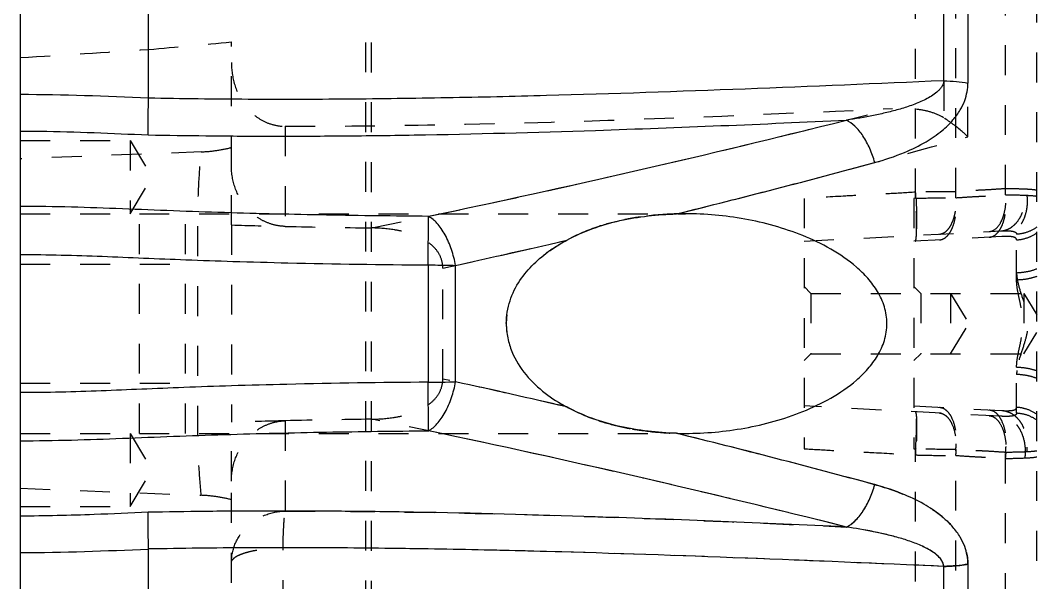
# Model space of a CAD drawing. Header units: millimetres. Extents: x 97 to 1722, y -6063 to 1553.
# Drawn here: x 689.9 to 745.4, y 63.2 to 93.9 of the extents above; entities that cross this region are included whole.
import ezdxf

# ---------------------------------------------------------------- set-up
doc = ezdxf.new("R2010")
doc.units = ezdxf.units.MM
doc.header["$LTSCALE"] = 16.335
doc.linetypes.add('HIDDEN', pattern=[0.2, 0.1, -0.1])
doc.layers.get('0').update_dxf_attribs({"linetype": 'CONTINUOUS'})
doc.layers.add('DEFAULT_2', color=8, linetype='HIDDEN')

msp = doc.modelspace()

# ---------------------------------------------------------------- linework, layer by layer
at = {"color": 7, "linetype": 'Continuous'}
for p, q in [((689.864, 136.307), (689.864, 18.307)), ((696.864, 89.625), (696.864, 121.108)), ((740.289, 90.572), (740.289, 118.046)), ((741.606, 117.669), (741.606, 90.449)), ((726.185, 83.307), (725.693, 83.3)), ((712.132, 80.509), (712.151, 83.166)), ((718.716, 81.632), (719.7, 81.861)), ((712.133, 80.509), (712.133, 74.105)), ((713.633, 74.125), (713.633, 80.488)), ((712.151, 71.447), (712.132, 74.105)), ((725.693, 71.314), (726.185, 71.307)), ((696.864, 33.506), (696.864, 64.989)), ((740.289, 36.568), (740.289, 64.042)), ((741.606, 64.165), (741.606, 36.945))]:
    msp.add_line(p, q, dxfattribs=at)
for centre, radius, start, end in [((586.08, 682.985), 612.924, 281.869775, 284.058952), ((607.95, 560.089), 491.113, 283.87188, 285.17518), ((617.889, 517.912), 447.779, 282.34627, 283.01297), ((712.219, 122.022), 47.917, 269.8958, 271.6897), ((617.366, -365.633), 450.172, 76.86059, 77.65229), ((586.081, -528.365), 612.918, 75.941039, 78.130237), ((607.96, -405.507), 491.14, 74.82455, 76.13067)]:
    msp.add_arc(centre, radius, start, end, dxfattribs=at)
for points, knots in [([(740.289, 90.572), (736.674, 90.416), (729.443, 90.107), (720.4, 89.795), (713.162, 89.629), (707.73, 89.556), (703.203, 89.547), (699.581, 89.576), (697.77, 89.605), (696.864, 89.621)], [0, 0, 0, 0, 0.249881, 0.499824, 0.624829, 0.749858, 0.874914, 0.937453, 1, 1, 1, 1]), ([(740.289, 90.572), (740.294, 90.51), (740.27, 90.414), (740.212, 90.304), (740.145, 90.198), (740.049, 90.077), (739.873, 89.907), (739.622, 89.73), (739.191, 89.49), (738.618, 89.252), (737.91, 89.022), (737.186, 88.832), (736.209, 88.617), (735.468, 88.494), (734.972, 88.42)], [0, 0, 0, 0, 0.031211, 0.047237, 0.063057, 0.093911, 0.124435, 0.185994, 0.247802, 0.37206, 0.496959, 0.622301, 0.747959, 1, 1, 1, 1]), ([(740.289, 90.572), (740.521, 90.567), (740.962, 90.543), (741.4, 90.486), (741.606, 90.449)], [0, 0, 0, 0, 0.52474, 1, 1, 1, 1]), ([(736.509, 86.102), (737.067, 86.253), (738.034, 86.574), (739.268, 87.177), (740.154, 87.783), (740.775, 88.376), (741.186, 88.936), (741.44, 89.462), (741.579, 89.962), (741.606, 90.29), (741.606, 90.449)], [0, 0, 0, 0, 0.24219, 0.425463, 0.573688, 0.6899, 0.78371, 0.862884, 0.933408, 1, 1, 1, 1]), ([(696.845, 87.616), (696.842, 87.722), (696.84, 87.94), (696.841, 88.29), (696.844, 88.687), (696.854, 89.138), (696.864, 89.455), (696.864, 89.621)], [0, 0, 0, 0, 0.159338, 0.325053, 0.524666, 0.75212, 1, 1, 1, 1]), ([(696.845, 87.616), (697.897, 87.597), (700.083, 87.563), (703.527, 87.543), (707.317, 87.555), (713.275, 87.629), (722.542, 87.875), (730.407, 88.21), (734.972, 88.42)], [0, 0, 0, 0, 0.082719, 0.171953, 0.270925, 0.380796, 0.640629, 1, 1, 1, 1]), ([(736.52, 86.105), (736.449, 86.365), (736.273, 86.869), (735.912, 87.546), (735.482, 88.081), (735.141, 88.338), (734.972, 88.42)], [0, 0, 0, 0, 0.282994, 0.558983, 0.802742, 1, 1, 1, 1]), ([(689.864, 87.823), (690.221, 87.823), (692.549, 87.807), (694.876, 87.702), (696.845, 87.616)], [0, 0, 0, 0, 0.153171, 1, 1, 1, 1]), ([(712.151, 83.166), (710.293, 83.179), (707.507, 83.212), (703.792, 83.29), (701.006, 83.366), (698.221, 83.461), (695.436, 83.577), (692.651, 83.677), (690.793, 83.708), (689.864, 83.708)], [0, 0, 0, 0, 0.25, 0.375001, 0.500001, 0.625001, 0.750002, 0.875002, 1, 1, 1, 1]), ([(719.7, 81.861), (720.158, 82.106), (721.107, 82.531), (722.604, 82.96), (724.139, 83.212), (725.175, 83.286), (725.693, 83.3)], [0, 0, 0, 0, 0.250732, 0.499764, 0.749749, 1, 1, 1, 1]), ([(737.185, 77.307), (737.185, 77.617), (737.089, 78.234), (736.704, 79.07), (736.166, 79.792), (735.332, 80.606), (734.145, 81.414), (732.616, 82.139), (731.036, 82.671), (729.429, 83.039), (727.809, 83.258), (726.724, 83.307), (726.184, 83.307)], [0, 0, 0, 0, 0.068442, 0.135736, 0.201589, 0.266209, 0.392643, 0.516734, 0.639176, 0.760366, 0.880564, 1, 1, 1, 1]), ([(713.632, 80.488), (713.58, 80.78), (713.433, 81.352), (713.148, 82.021), (712.858, 82.491), (712.576, 82.851), (712.327, 83.069), (712.151, 83.166)], [0, 0, 0, 0, 0.282567, 0.562509, 0.691234, 0.808128, 1, 1, 1, 1]), ([(718.792, 81.303), (718.865, 81.354), (719.159, 81.554), (719.465, 81.735), (719.7, 81.861)], [0, 0, 0, 0, 0.25148, 1, 1, 1, 1]), ([(689.864, 81.081), (691.356, 81.08), (693.601, 81.016), (696.613, 80.888), (698.991, 80.789), (701.618, 80.7), (706.028, 80.58), (709.581, 80.528), (712.133, 80.509)], [0, 0, 0, 0, 0.200948, 0.302317, 0.406, 0.521466, 0.656343, 1, 1, 1, 1]), ([(716.401, 77.307), (716.401, 77.729), (716.542, 78.567), (717.101, 79.674), (717.873, 80.586), (718.478, 81.082), (718.792, 81.303)], [0, 0, 0, 0, 0.262347, 0.516652, 0.761764, 1, 1, 1, 1]), ([(712.132, 80.509), (712.262, 80.509), (712.762, 80.508), (713.262, 80.5), (713.632, 80.488)], [0, 0, 0, 0, 0.259779, 1, 1, 1, 1]), ([(716.401, 77.307), (716.401, 77.044), (716.455, 76.521), (716.757, 75.541), (717.425, 74.475), (718.486, 73.482), (719.288, 72.973), (719.7, 72.753)], [0, 0, 0, 0, 0.133713, 0.265453, 0.519156, 0.762773, 1, 1, 1, 1]), ([(726.184, 71.307), (726.724, 71.307), (727.809, 71.356), (729.429, 71.575), (731.036, 71.942), (732.616, 72.474), (734.145, 73.199), (735.332, 74.008), (736.166, 74.822), (736.704, 75.543), (737.089, 76.38), (737.185, 76.997), (737.185, 77.307)], [0, 0, 0, 0, 0.119436, 0.239633, 0.360823, 0.483266, 0.607357, 0.733791, 0.798411, 0.864264, 0.931558, 1, 1, 1, 1]), ([(712.133, 74.105), (709.562, 74.085), (705.98, 74.033), (701.533, 73.912), (698.889, 73.821), (696.519, 73.722), (694.278, 73.627), (692.069, 73.553), (690.598, 73.535), (689.864, 73.534)], [0, 0, 0, 0, 0.346144, 0.482377, 0.599163, 0.702394, 0.801868, 0.901227, 1, 1, 1, 1]), ([(712.151, 71.447), (712.327, 71.545), (712.576, 71.763), (712.858, 72.123), (713.148, 72.592), (713.433, 73.261), (713.58, 73.834), (713.632, 74.125)], [0, 0, 0, 0, 0.191871, 0.308766, 0.43749, 0.717433, 1, 1, 1, 1]), ([(725.693, 71.314), (725.174, 71.328), (724.139, 71.402), (722.604, 71.655), (721.106, 72.082), (720.158, 72.508), (719.7, 72.753)], [0, 0, 0, 0, 0.250327, 0.500325, 0.749335, 1, 1, 1, 1]), ([(689.864, 70.906), (690.793, 70.908), (692.651, 70.938), (695.436, 71.036), (698.221, 71.153), (701.006, 71.248), (703.792, 71.324), (707.507, 71.401), (710.293, 71.434), (712.151, 71.447)], [0, 0, 0, 0, 0.125, 0.250004, 0.375003, 0.500002, 0.625002, 0.750001, 1, 1, 1, 1]), ([(734.972, 66.194), (735.141, 66.276), (735.482, 66.532), (735.912, 67.068), (736.273, 67.745), (736.449, 68.249), (736.52, 68.509)], [0, 0, 0, 0, 0.197258, 0.441017, 0.717006, 1, 1, 1, 1]), ([(741.606, 64.165), (741.606, 64.324), (741.579, 64.652), (741.44, 65.152), (741.186, 65.679), (740.774, 66.238), (740.156, 66.829), (739.274, 67.433), (738.048, 68.034), (737.084, 68.356), (736.529, 68.507)], [0, 0, 0, 0, 0.06679, 0.137537, 0.216974, 0.311124, 0.427805, 0.574623, 0.758256, 1, 1, 1, 1]), ([(696.845, 66.998), (695.863, 66.955), (693.537, 66.851), (691.209, 66.791), (689.864, 66.791)], [0, 0, 0, 0, 0.42248, 1, 1, 1, 1]), ([(696.864, 64.993), (696.864, 65.211), (696.845, 65.701), (696.841, 66.37), (696.839, 66.82), (696.845, 66.998)], [0, 0, 0, 0, 0.326391, 0.734227, 1, 1, 1, 1]), ([(734.972, 66.194), (730.4, 66.404), (722.522, 66.74), (713.241, 66.985), (707.276, 67.059), (703.483, 67.071), (700.052, 67.051), (697.881, 67.016), (696.845, 66.998)], [0, 0, 0, 0, 0.359969, 0.62017, 0.730168, 0.829227, 0.918511, 1, 1, 1, 1]), ([(740.289, 64.042), (740.286, 64.165), (740.178, 64.404), (739.923, 64.67), (739.622, 64.884), (739.299, 65.063), (738.963, 65.218), (738.501, 65.4), (737.909, 65.591), (737.186, 65.782), (736.209, 65.997), (735.468, 66.121), (734.972, 66.194)], [0, 0, 0, 0, 0.062138, 0.123651, 0.185254, 0.247137, 0.309245, 0.371538, 0.496544, 0.621989, 0.747757, 1, 1, 1, 1]), ([(740.289, 64.042), (736.674, 64.198), (729.443, 64.507), (720.4, 64.819), (713.162, 64.985), (707.73, 65.058), (703.203, 65.066), (699.581, 65.038), (697.77, 65.009), (696.864, 64.993)], [0, 0, 0, 0, 0.249881, 0.499824, 0.624829, 0.749858, 0.874914, 0.937453, 1, 1, 1, 1]), ([(741.606, 64.165), (741.4, 64.128), (740.962, 64.071), (740.521, 64.046), (740.289, 64.042)], [0, 0, 0, 0, 0.47526, 1, 1, 1, 1])]:
    msp.add_open_spline(points, degree=3, knots=knots, dxfattribs=at)
for points in [[(696.864, 89.625), (694.532, 89.721), (692.198, 89.817), (689.864, 89.817)], [(689.864, 64.797), (692.198, 64.797), (694.532, 64.893), (696.864, 64.989)]]:
    msp.add_open_spline(points, degree=3, dxfattribs=at)
at = {"layer": 'DEFAULT_2', "color": 8, "linetype": 'HIDDEN'}
for p, q in [((708.711, 118.807), (708.711, 35.807)), ((709.017, 118.798), (709.017, 35.816)), ((745.364, 41.481), (745.364, 113.133)), ((738.754, 84.149), (738.754, 107.728)), ((740.948, 84.182), (740.948, 107.125)), ((743.664, 84.345), (743.664, 105.637)), ((701.391, 85.918), (701.391, 92.695)), ((740.289, 90.572), (740.289, 88.547)), ((741.606, 87.517), (741.606, 90.449)), ((704.328, 88.085), (704.328, 82.617)), ((689.864, 87.307), (695.864, 87.307)), ((695.864, 87.307), (695.864, 83.307)), ((695.864, 87.307), (697.066, 85.307)), ((699.746, 86.689), (689.864, 86.307)), ((695.864, 83.307), (697.066, 85.307)), ((732.664, 84.145), (732.664, 70.469)), ((738.754, 84.152), (738.664, 84.147)), ((738.664, 84.147), (738.664, 70.466)), ((689.864, 83.307), (695.864, 83.307)), ((696.364, 83.307), (726.184, 83.307)), ((696.364, 71.307), (696.364, 83.306)), ((698.891, 71.307), (698.891, 83.307)), ((701.391, 82.695), (701.391, 71.919)), ((732.664, 81.807), (743.409, 82.37)), ((744.269, 79.684), (744.269, 82.189)), ((743.468, 82.059), (738.664, 81.807)), ((689.864, 80.557), (698.891, 80.557)), ((712.937, 74.277), (712.937, 80.337)), ((732.664, 79.332), (733.039, 78.957)), ((733.039, 78.957), (744.664, 78.957)), ((733.039, 78.957), (733.039, 75.657)), ((738.664, 79.332), (739.039, 78.957)), ((739.039, 78.957), (739.039, 75.657)), ((740.664, 78.957), (740.664, 75.657)), ((740.664, 78.957), (741.656, 77.307)), ((744.664, 78.957), (745.364, 77.792)), ((744.664, 78.957), (744.664, 75.657)), ((740.664, 75.657), (741.656, 77.307)), ((744.664, 75.657), (745.364, 76.822)), ((732.664, 75.282), (733.039, 75.657)), ((733.039, 75.657), (744.664, 75.657)), ((738.664, 75.282), (739.039, 75.657)), ((744.269, 72.425), (744.269, 74.93)), ((689.864, 74.057), (698.891, 74.057)), ((743.409, 72.244), (732.664, 72.807)), ((738.664, 72.807), (743.468, 72.555)), ((704.328, 71.997), (704.328, 67.065)), ((689.864, 71.307), (695.864, 71.307)), ((695.864, 71.307), (695.864, 67.307)), ((695.864, 71.307), (697.066, 69.307)), ((696.364, 71.307), (726.184, 71.307)), ((738.664, 70.466), (738.754, 70.462)), ((738.754, 46.886), (738.754, 70.464)), ((740.948, 47.489), (740.948, 70.432)), ((743.664, 48.977), (743.664, 70.269)), ((695.864, 67.307), (697.066, 69.307)), ((689.864, 68.307), (699.746, 67.925)), ((701.391, 63.152), (701.391, 68.695)), ((689.864, 67.307), (695.864, 67.307)), ((704.208, 61.66), (704.208, 65.061))]:
    msp.add_line(p, q, dxfattribs=at)
for centre, radius, start, end in [((610.759, 549.177), 479.845, 283.8584, 285.82418), ((711.357, 82.695), 27.455, 2.9807, 3.7357), ((726.154, 66.124), 17.183, 91.5385, 98.1911), ((725.903, 67.979), 15.31, 98.2488, 99.8778), ((713.972, 502.097), 419.592, 268.28175, 268.68297), ((715.057, 549.261), 466.768, 268.68282, 269.26399), ((724.856, 72.256), 10.901, 108.1839, 118.228), ((725.036, 71.734), 11.454, 107.5488, 108.2278), ((617.745, 518.58), 448.462, 282.255, 283.14077), ((723.187, 75.065), 7.631, 125.1648, 128.2822), ((723.422, 74.737), 8.034, 124.4355, 125.1837), ((723.483, 74.648), 8.142, 124.2031, 124.4367), ((720.293, 77.306), 3.893, 172.9813, 187.0632), ((618.197, -361.96), 446.407, 76.85727, 77.74708), ((724.08, 80.942), 9.287, 240.1542, 241.854), ((724.917, 82.502), 11.057, 241.8448, 251.75), ((713.972, -347.489), 419.597, 91.31704, 91.71824), ((715.057, -394.648), 466.768, 90.73601, 91.31718), ((724.991, 82.713), 11.28, 251.7269, 252.4135), ((725.951, 86.929), 15.608, 260.1335, 261.734), ((607.604, -406.813), 492.494, 74.82666, 76.12638), ((711.354, 71.919), 27.458, 356.2642, 357.0192), ((737.082, 70.887), 3.893, 353.2831, 357.7908), ((739.812, 70.744), 3.881, 352.9722, 357.7958), ((742.154, 70.621), 2.695, 353.0811, 358.6517), ((737.092, 70.572), 3.885, 353.0598, 357.7942), ((739.825, 70.429), 3.871, 352.736, 357.8002), ((741.995, 70.315), 2.759, 352.7212, 358.5747)]:
    msp.add_arc(centre, radius, start, end, dxfattribs=at)
msp.add_ellipse((147.955, 77.307), major_axis=(868.191, 42.77), ratio=0.017881, start_param=-0.897594, end_param=-0.887231, dxfattribs=at)
for points in [[(696.864, 92.282), (698.373, 92.419), (699.882, 92.557), (701.391, 92.695)], [(701.391, 82.694), (701.39, 83.769), (701.392, 84.844), (701.391, 85.919)], [(701.391, 68.695), (701.392, 69.77), (701.39, 70.845), (701.391, 71.919)]]:
    msp.add_open_spline(points, degree=3, dxfattribs=at)
for points, knots in [([(701.391, 91.576), (701.391, 91.166), (701.507, 90.332), (701.974, 89.376), (702.548, 88.75), (703.077, 88.378), (703.682, 88.14), (704.113, 88.085), (704.328, 88.085)], [0, 0, 0, 0, 0.243807, 0.491849, 0.618013, 0.745033, 0.872521, 1, 1, 1, 1]), ([(704.328, 88.085), (707.094, 88.087), (718.154, 88.207), (729.206, 88.673), (737.491, 89.054)], [0, 0, 0, 0, 0.250099, 1, 1, 1, 1]), ([(709.062, 82.532), (714.311, 83.592), (723.81, 85.678), (733.258, 87.979), (737.491, 89.054)], [0, 0, 0, 0, 0.550809, 1, 1, 1, 1]), ([(740.289, 88.547), (740.087, 88.676), (739.639, 88.866), (738.697, 89.062), (737.97, 89.076), (737.491, 89.054)], [0, 0, 0, 0, 0.249664, 0.500109, 1, 1, 1, 1]), ([(741.606, 87.517), (741.506, 87.611), (741.092, 87.985), (740.644, 88.321), (740.289, 88.547)], [0, 0, 0, 0, 0.246474, 1, 1, 1, 1]), ([(699.746, 67.925), (699.687, 68.496), (699.608, 69.566), (699.565, 70.837), (699.557, 71.679), (699.558, 72.449), (699.557, 74.075), (699.557, 77.427), (699.558, 80.771), (699.557, 83.557), (699.608, 85.046), (699.687, 86.117), (699.746, 86.689)], [0, 0, 0, 0, 0.09179, 0.171281, 0.203181, 0.226405, 0.294215, 0.462966, 0.762012, 0.828502, 0.908157, 1, 1, 1, 1]), ([(699.746, 86.689), (700.032, 86.7), (700.586, 86.752), (701.131, 86.861), (701.391, 86.929)], [0, 0, 0, 0, 0.516827, 1, 1, 1, 1]), ([(704.328, 82.617), (704.124, 82.621), (703.716, 82.677), (703.139, 82.892), (702.621, 83.225), (702.036, 83.795), (701.527, 84.698), (701.391, 85.514), (701.391, 85.919)], [0, 0, 0, 0, 0.125469, 0.250963, 0.376298, 0.501554, 0.750774, 1, 1, 1, 1]), ([(738.754, 84.484), (738.246, 84.455), (737.358, 84.401), (736.09, 84.332), (734.567, 84.257), (733.425, 84.187), (732.664, 84.144)], [0, 0, 0, 0, 0.249993, 0.437496, 0.625006, 1, 1, 1, 1]), ([(740.948, 84.511), (740.776, 84.513), (740.045, 84.513), (739.313, 84.5), (738.754, 84.484)], [0, 0, 0, 0, 0.234884, 1, 1, 1, 1]), ([(740.053, 82.194), (740.126, 82.198), (740.281, 82.241), (740.485, 82.396), (740.659, 82.628), (740.801, 82.926), (740.905, 83.279), (740.989, 83.812), (740.982, 84.232), (740.948, 84.511)], [0, 0, 0, 0, 0.081984, 0.173246, 0.279228, 0.401492, 0.538595, 0.687158, 1, 1, 1, 1]), ([(743.664, 84.675), (743.438, 84.661), (743.042, 84.633), (742.476, 84.6), (741.797, 84.569), (741.288, 84.532), (740.948, 84.511)], [0, 0, 0, 0, 0.249906, 0.437454, 0.625076, 1, 1, 1, 1]), ([(743.053, 82.432), (743.181, 82.514), (743.344, 82.71), (743.496, 83.019), (743.628, 83.416), (743.711, 83.976), (743.694, 84.439), (743.664, 84.675)], [0, 0, 0, 0, 0.188579, 0.302254, 0.427865, 0.705804, 1, 1, 1, 1]), ([(743.409, 82.37), (743.503, 82.375), (743.698, 82.412), (743.981, 82.551), (744.242, 82.78), (744.465, 83.087), (744.628, 83.454), (744.76, 83.976), (744.765, 84.386), (744.732, 84.648)], [0, 0, 0, 0, 0.09596, 0.201654, 0.319531, 0.448838, 0.587148, 0.729237, 1, 1, 1, 1]), ([(744.732, 84.648), (744.65, 84.652), (744.294, 84.665), (743.938, 84.672), (743.664, 84.675)], [0, 0, 0, 0, 0.22961, 1, 1, 1, 1]), ([(745.364, 84.591), (745.317, 84.599), (745.107, 84.627), (744.895, 84.641), (744.732, 84.648)], [0, 0, 0, 0, 0.227227, 1, 1, 1, 1]), ([(738.736, 81.811), (738.743, 81.811), (738.756, 81.829), (738.766, 81.866), (738.778, 81.926), (738.792, 82.047), (738.803, 82.25), (738.809, 82.546), (738.807, 82.901), (738.797, 83.299), (738.779, 83.721), (738.763, 84.008), (738.754, 84.152)], [0, 0, 0, 0, 0.008252, 0.024588, 0.050174, 0.085022, 0.181069, 0.308637, 0.461881, 0.633576, 0.815931, 1, 1, 1, 1]), ([(738.775, 84.122), (738.781, 83.993), (738.793, 83.739), (738.804, 83.37), (738.809, 83.029), (738.808, 82.731), (738.8, 82.485), (738.788, 82.303), (738.77, 82.191), (738.754, 82.14), (738.742, 82.125), (738.736, 82.125)], [0, 0, 0, 0, 0.193486, 0.379793, 0.551274, 0.701693, 0.825435, 0.917821, 0.975729, 0.99157, 1, 1, 1, 1]), ([(738.754, 84.152), (738.945, 84.158), (739.676, 84.177), (740.408, 84.185), (740.948, 84.182)], [0, 0, 0, 0, 0.261707, 1, 1, 1, 1]), ([(740.053, 81.88), (740.126, 81.884), (740.28, 81.926), (740.483, 82.08), (740.656, 82.31), (740.797, 82.606), (740.901, 82.957), (740.986, 83.487), (740.981, 83.904), (740.948, 84.182)], [0, 0, 0, 0, 0.081964, 0.17318, 0.279079, 0.401243, 0.538264, 0.686812, 1, 1, 1, 1]), ([(740.948, 84.182), (741.175, 84.196), (741.57, 84.224), (742.136, 84.256), (742.816, 84.287), (743.325, 84.324), (743.664, 84.345)], [0, 0, 0, 0, 0.249937, 0.43746, 0.625076, 1, 1, 1, 1]), ([(742.769, 82.022), (742.842, 82.026), (742.998, 82.069), (743.202, 82.224), (743.376, 82.457), (743.518, 82.756), (743.622, 83.11), (743.705, 83.645), (743.699, 84.065), (743.664, 84.345)], [0, 0, 0, 0, 0.081997, 0.173282, 0.2793, 0.401606, 0.538739, 0.687305, 1, 1, 1, 1]), ([(744.829, 84.317), (744.861, 84.057), (744.852, 83.649), (744.713, 83.131), (744.545, 82.767), (744.317, 82.465), (744.05, 82.238), (743.762, 82.101), (743.563, 82.064), (743.468, 82.059)], [0, 0, 0, 0, 0.268703, 0.409718, 0.547342, 0.676646, 0.795272, 0.902355, 1, 1, 1, 1]), ([(743.664, 84.345), (743.77, 84.344), (744.158, 84.34), (744.547, 84.33), (744.829, 84.317)], [0, 0, 0, 0, 0.271837, 1, 1, 1, 1]), ([(744.829, 84.317), (744.877, 84.315), (745.056, 84.305), (745.235, 84.289), (745.364, 84.27)], [0, 0, 0, 0, 0.269901, 1, 1, 1, 1]), ([(723.276, 83.062), (723.133, 83.037), (722.562, 82.929), (721.998, 82.786), (721.583, 82.654)], [0, 0, 0, 0, 0.25053, 1, 1, 1, 1]), ([(712.936, 80.337), (712.936, 80.54), (712.855, 80.951), (712.505, 81.466), (712.02, 81.85), (711.47, 82.124), (710.886, 82.315), (710.084, 82.481), (709.47, 82.526), (709.062, 82.532)], [0, 0, 0, 0, 0.124437, 0.249027, 0.373954, 0.499084, 0.624307, 0.749575, 1, 1, 1, 1]), ([(742.769, 82.337), (742.793, 82.338), (742.893, 82.35), (742.989, 82.391), (743.053, 82.432)], [0, 0, 0, 0, 0.242367, 1, 1, 1, 1]), ([(743.409, 82.37), (743.535, 82.377), (743.71, 82.383), (743.926, 82.372), (744.048, 82.356), (744.144, 82.331), (744.214, 82.296), (744.26, 82.248), (744.269, 82.208), (744.269, 82.189)], [0, 0, 0, 0, 0.400956, 0.559547, 0.69026, 0.794246, 0.874959, 0.939436, 1, 1, 1, 1]), ([(745.364, 82.569), (745.2, 82.451), (744.845, 82.271), (744.456, 82.198), (744.269, 82.189)], [0, 0, 0, 0, 0.518646, 1, 1, 1, 1]), ([(744.269, 81.882), (744.457, 81.891), (744.845, 81.964), (745.2, 82.143), (745.364, 82.261)], [0, 0, 0, 0, 0.481633, 1, 1, 1, 1]), ([(718.906, 81.382), (718.97, 81.425), (719.228, 81.596), (719.496, 81.751), (719.7, 81.861)], [0, 0, 0, 0, 0.251272, 1, 1, 1, 1]), ([(744.269, 81.882), (744.269, 81.9), (744.261, 81.938), (744.218, 81.985), (744.153, 82.019), (744.063, 82.044), (743.95, 82.059), (743.748, 82.07), (743.585, 82.065), (743.468, 82.059)], [0, 0, 0, 0, 0.062152, 0.127531, 0.208397, 0.311968, 0.441884, 0.599615, 1, 1, 1, 1]), ([(744.269, 80.087), (744.462, 80.093), (744.835, 80.132), (745.197, 80.235), (745.364, 80.303)], [0, 0, 0, 0, 0.518145, 1, 1, 1, 1]), ([(744.269, 80.087), (744.269, 79.894), (744.345, 79.432), (744.573, 78.755), (744.795, 78.071), (744.897, 77.438), (744.857, 76.824), (744.677, 76.154), (744.434, 75.469), (744.308, 74.977), (744.282, 74.752)], [0, 0, 0, 0, 0.105595, 0.253083, 0.390658, 0.498852, 0.601415, 0.724194, 0.876628, 1, 1, 1, 1]), ([(745.364, 79.881), (745.197, 79.818), (744.834, 79.725), (744.462, 79.689), (744.269, 79.684)], [0, 0, 0, 0, 0.480406, 1, 1, 1, 1]), ([(744.269, 74.93), (744.269, 75.118), (744.321, 75.527), (744.458, 76.126), (744.575, 76.73), (744.618, 77.307), (744.575, 77.884), (744.458, 78.487), (744.321, 79.087), (744.269, 79.496), (744.269, 79.684)], [0, 0, 0, 0, 0.117006, 0.256006, 0.384079, 0.500012, 0.615947, 0.744024, 0.882997, 1, 1, 1, 1]), ([(744.269, 74.93), (744.462, 74.925), (744.834, 74.889), (745.197, 74.795), (745.364, 74.733)], [0, 0, 0, 0, 0.519594, 1, 1, 1, 1]), ([(744.282, 74.752), (744.28, 74.733), (744.272, 74.658), (744.269, 74.582), (744.269, 74.527)], [0, 0, 0, 0, 0.263428, 1, 1, 1, 1]), ([(745.364, 74.31), (745.197, 74.378), (744.835, 74.481), (744.462, 74.521), (744.269, 74.527)], [0, 0, 0, 0, 0.481855, 1, 1, 1, 1]), ([(709.062, 72.082), (709.47, 72.087), (710.084, 72.133), (710.886, 72.299), (711.47, 72.489), (712.02, 72.764), (712.505, 73.147), (712.855, 73.663), (712.936, 74.074), (712.936, 74.277)], [0, 0, 0, 0, 0.250425, 0.375693, 0.500916, 0.626046, 0.750973, 0.875563, 1, 1, 1, 1]), ([(738.754, 70.462), (738.763, 70.606), (738.779, 70.893), (738.797, 71.314), (738.807, 71.712), (738.809, 72.068), (738.803, 72.363), (738.792, 72.566), (738.778, 72.688), (738.766, 72.748), (738.756, 72.784), (738.743, 72.803), (738.736, 72.803)], [0, 0, 0, 0, 0.184034, 0.366282, 0.537926, 0.691179, 0.818804, 0.914914, 0.949796, 0.975398, 0.991745, 1, 1, 1, 1]), ([(740.053, 72.734), (740.119, 72.731), (740.258, 72.695), (740.445, 72.568), (740.609, 72.375), (740.804, 72.021), (740.956, 71.465), (740.982, 70.988), (740.972, 70.737)], [0, 0, 0, 0, 0.083944, 0.175963, 0.281057, 0.401322, 0.682779, 1, 1, 1, 1]), ([(743.468, 72.555), (743.585, 72.549), (743.748, 72.544), (743.95, 72.554), (744.063, 72.57), (744.153, 72.594), (744.218, 72.628), (744.261, 72.675), (744.269, 72.714), (744.269, 72.732)], [0, 0, 0, 0, 0.400385, 0.558117, 0.688032, 0.791602, 0.872468, 0.937847, 1, 1, 1, 1]), ([(745.364, 72.353), (745.2, 72.47), (744.845, 72.65), (744.457, 72.722), (744.269, 72.732)], [0, 0, 0, 0, 0.518367, 1, 1, 1, 1]), ([(738.736, 72.489), (738.742, 72.488), (738.754, 72.474), (738.77, 72.423), (738.788, 72.311), (738.8, 72.129), (738.808, 71.883), (738.809, 71.585), (738.804, 71.244), (738.793, 70.875), (738.781, 70.621), (738.775, 70.491)], [0, 0, 0, 0, 0.008424, 0.02425, 0.08211, 0.174414, 0.298103, 0.448494, 0.620034, 0.806465, 1, 1, 1, 1]), ([(740.053, 72.42), (740.12, 72.416), (740.258, 72.381), (740.445, 72.253), (740.61, 72.06), (740.805, 71.707), (740.957, 71.15), (740.984, 70.673), (740.974, 70.422)], [0, 0, 0, 0, 0.084045, 0.176147, 0.281287, 0.401561, 0.682935, 1, 1, 1, 1]), ([(742.768, 72.277), (742.822, 72.274), (742.931, 72.251), (743.029, 72.199), (743.075, 72.167)], [0, 0, 0, 0, 0.484432, 1, 1, 1, 1]), ([(742.769, 72.592), (742.835, 72.588), (742.974, 72.553), (743.162, 72.425), (743.326, 72.232), (743.521, 71.879), (743.674, 71.322), (743.7, 70.846), (743.69, 70.594)], [0, 0, 0, 0, 0.084086, 0.176216, 0.281372, 0.401647, 0.682991, 1, 1, 1, 1]), ([(743.075, 72.167), (743.183, 72.092), (743.379, 71.862), (743.572, 71.418), (743.685, 70.874), (743.7, 70.483), (743.692, 70.28)], [0, 0, 0, 0, 0.192247, 0.428867, 0.703436, 1, 1, 1, 1]), ([(744.269, 72.425), (744.269, 72.406), (744.26, 72.366), (744.214, 72.317), (744.144, 72.282), (744.048, 72.257), (743.926, 72.242), (743.71, 72.231), (743.535, 72.237), (743.409, 72.244)], [0, 0, 0, 0, 0.060563, 0.12504, 0.205753, 0.309739, 0.440452, 0.599043, 1, 1, 1, 1]), ([(744.753, 70.246), (744.759, 70.493), (744.719, 70.869), (744.557, 71.335), (744.386, 71.649), (744.17, 71.905), (743.927, 72.094), (743.67, 72.208), (743.494, 72.239), (743.409, 72.244)], [0, 0, 0, 0, 0.280113, 0.421686, 0.557537, 0.683854, 0.799384, 0.904058, 1, 1, 1, 1]), ([(743.468, 72.555), (743.554, 72.551), (743.735, 72.519), (743.998, 72.405), (744.248, 72.216), (744.469, 71.959), (744.646, 71.645), (744.812, 71.18), (744.854, 70.804), (744.848, 70.558)], [0, 0, 0, 0, 0.097557, 0.203658, 0.320151, 0.446788, 0.582249, 0.722845, 1, 1, 1, 1]), ([(744.269, 72.425), (744.456, 72.415), (744.845, 72.343), (745.2, 72.163), (745.364, 72.045)], [0, 0, 0, 0, 0.481354, 1, 1, 1, 1]), ([(701.391, 68.695), (701.391, 69.1), (701.527, 69.916), (702.036, 70.819), (702.621, 71.389), (703.139, 71.721), (703.716, 71.937), (704.124, 71.992), (704.328, 71.997)], [0, 0, 0, 0, 0.249194, 0.498441, 0.623717, 0.749067, 0.874552, 1, 1, 1, 1]), ([(734.972, 66.194), (731.051, 67.173), (722.438, 69.243), (713.782, 71.128), (709.062, 72.082)], [0, 0, 0, 0, 0.456258, 1, 1, 1, 1]), ([(721.583, 71.959), (721.998, 71.828), (722.562, 71.684), (723.133, 71.576), (723.276, 71.551)], [0, 0, 0, 0, 0.749491, 1, 1, 1, 1]), ([(723.707, 71.483), (724.2, 71.411), (724.863, 71.346), (725.527, 71.318), (725.693, 71.314)], [0, 0, 0, 0, 0.750304, 1, 1, 1, 1]), ([(732.664, 70.47), (733.172, 70.441), (734.059, 70.388), (735.328, 70.319), (736.851, 70.243), (737.992, 70.173), (738.754, 70.13)], [0, 0, 0, 0, 0.249995, 0.437497, 0.625007, 1, 1, 1, 1]), ([(740.948, 70.431), (740.776, 70.431), (740.045, 70.431), (739.313, 70.445), (738.754, 70.461)], [0, 0, 0, 0, 0.234904, 1, 1, 1, 1]), ([(738.754, 70.13), (738.945, 70.125), (739.676, 70.106), (740.408, 70.099), (740.948, 70.103)], [0, 0, 0, 0, 0.261728, 1, 1, 1, 1]), ([(743.664, 70.269), (743.438, 70.283), (743.042, 70.311), (742.476, 70.343), (741.797, 70.374), (741.288, 70.411), (740.948, 70.432)], [0, 0, 0, 0, 0.249914, 0.437458, 0.625069, 1, 1, 1, 1]), ([(740.948, 70.103), (741.175, 70.089), (741.57, 70.061), (742.136, 70.028), (742.816, 69.997), (743.325, 69.96), (743.664, 69.939)], [0, 0, 0, 0, 0.249931, 0.437456, 0.625083, 1, 1, 1, 1]), ([(744.829, 70.297), (744.741, 70.293), (744.353, 70.278), (743.964, 70.271), (743.664, 70.269)], [0, 0, 0, 0, 0.2268, 1, 1, 1, 1]), ([(743.664, 69.939), (743.76, 69.94), (744.116, 69.945), (744.472, 69.954), (744.732, 69.966)], [0, 0, 0, 0, 0.269275, 1, 1, 1, 1]), ([(744.732, 69.966), (744.79, 69.968), (745.001, 69.979), (745.212, 69.999), (745.364, 70.023)], [0, 0, 0, 0, 0.272416, 1, 1, 1, 1]), ([(745.364, 70.343), (745.323, 70.337), (745.146, 70.315), (744.967, 70.303), (744.829, 70.297)], [0, 0, 0, 0, 0.229815, 1, 1, 1, 1]), ([(734.972, 66.194), (735.138, 66.275), (735.477, 66.528), (735.907, 67.06), (736.271, 67.739), (736.449, 68.247), (736.521, 68.509)], [0, 0, 0, 0, 0.194731, 0.436991, 0.713738, 1, 1, 1, 1]), ([(736.51, 68.512), (737.076, 68.359), (737.914, 68.08), (738.976, 67.582), (739.734, 67.132), (740.434, 66.589), (741.042, 65.926), (741.414, 65.252), (741.578, 64.647), (741.606, 64.327), (741.606, 64.165)], [0, 0, 0, 0, 0.245803, 0.368501, 0.491208, 0.614305, 0.73865, 0.866079, 0.932094, 1, 1, 1, 1]), ([(701.391, 67.685), (701.131, 67.753), (700.586, 67.862), (700.032, 67.914), (699.746, 67.925)], [0, 0, 0, 0, 0.483174, 1, 1, 1, 1]), ([(701.391, 64.247), (701.391, 64.61), (701.546, 65.35), (702.203, 66.279), (703.177, 66.903), (703.944, 67.058), (704.328, 67.065)], [0, 0, 0, 0, 0.242866, 0.489878, 0.742802, 1, 1, 1, 1]), ([(704.208, 65.061), (704.212, 65.276), (704.223, 65.685), (704.248, 66.248), (704.281, 66.702), (704.309, 66.961), (704.328, 67.065)], [0, 0, 0, 0, 0.321408, 0.610841, 0.841768, 1, 1, 1, 1]), ([(704.328, 67.065), (706.227, 67.064), (716.447, 66.984), (726.661, 66.575), (734.972, 66.194)], [0, 0, 0, 0, 0.185881, 1, 1, 1, 1]), ([(740.289, 64.042), (740.284, 64.119), (740.239, 64.285), (740.073, 64.526), (739.791, 64.777), (739.352, 65.045), (738.704, 65.334), (737.788, 65.634), (736.517, 65.943), (735.539, 66.111), (734.972, 66.194)], [0, 0, 0, 0, 0.038615, 0.084769, 0.145052, 0.227486, 0.342205, 0.501553, 0.7115, 1, 1, 1, 1]), ([(701.391, 64.247), (701.391, 64.273), (701.401, 64.328), (701.444, 64.406), (701.512, 64.481), (701.647, 64.585), (701.88, 64.701), (702.226, 64.818), (702.648, 64.916), (703.13, 64.992), (703.657, 65.043), (704.021, 65.058), (704.208, 65.061)], [0, 0, 0, 0, 0.025435, 0.05352, 0.086129, 0.124374, 0.219416, 0.339388, 0.481885, 0.642872, 0.817532, 1, 1, 1, 1]), ([(740.289, 64.042), (737.285, 64.172), (725.264, 64.686), (713.233, 65.063), (704.208, 65.061)], [0, 0, 0, 0, 0.249921, 1, 1, 1, 1]), ([(740.289, 64.042), (740.513, 64.046), (740.953, 64.07), (741.392, 64.126), (741.606, 64.165)], [0, 0, 0, 0, 0.506153, 1, 1, 1, 1])]:
    msp.add_open_spline(points, degree=3, knots=knots, dxfattribs=at)

doc.saveas('drawing.dxf')
